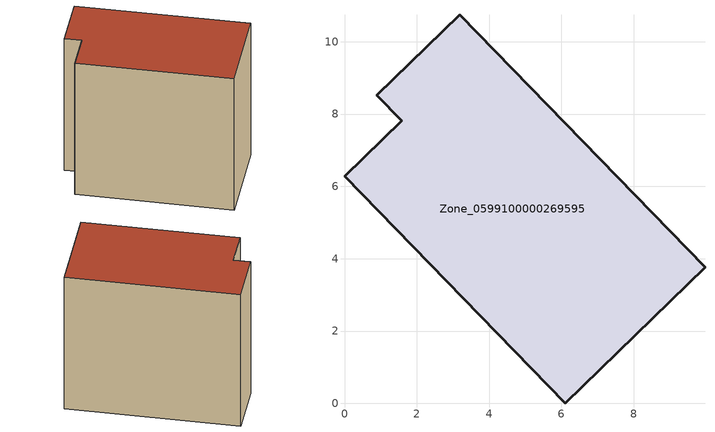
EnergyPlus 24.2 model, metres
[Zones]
Zone_0599100000269595
 floor ground (C_G): 9.97,3.77 6.11,0 0,6.28 1.58,7.82 0.89,8.52 3.18,10.75 z0
 wall outside (C_F): 6.11,0 9.97,3.77 3.18,10.75 0.89,8.52 1.58,7.82 0,6.28 6.11,0 z0:8.63
 roof outside (C_R): 0,6.28 6.11,0 9.97,3.77 3.18,10.75 0.89,8.52 1.58,7.82 z8.63
[BUILDING]
Pand.0599100000269595: North Axis=0; Terrain=City; Loads Convergence Tolerance Value=0.04; Temperature Convergence Tolerance Value=0.4; Solar Distribution=FullExterior; Maximum Number of Warmup Days=25; Minimum Number of Warmup Days=1
[Site:Location]
Rotterdam.The.Hague.AP_ZH_NLD Design_Conditions: Latitude=51.96; Longitude=4.45; Time Zone=1; Elevation=-4.5
[SITE:GROUNDTEMPERATURE:BUILDINGSURFACE]
18, 18, 18, 18, 18, 18, 18, 18, 18, 18, 18, 18
[MATERIAL] Thermal Absorptance=0.9; Solar Absorptance=0.7; Visible Absorptance=0.7
Name | Roughness | Thickness | Conductivity | Density | Specific Heat
G.TI.1975-1991 | MediumSmooth | 0.15 | 0.288461 | 540 | 1210
F.TI.1975-1991 | Rough | 0.3 | 0.230769 | 1920 | 840
R.TI.1975-1991 | MediumRough | 0.2 | 0.153846 | 1500 | 1000
[CONSTRUCTION]
C_G: G.TI.1975-1991
C_F: F.TI.1975-1991
C_R: R.TI.1975-1991
[ZONE]
Zone_0599100000269595: Type=1; Multiplier=1; Ceiling Height=Autocalculate; Volume=Autocalculate; Floor Area=autocalculate; Part of Total Floor Area=Yes
[ZONEINFILTRATION:DESIGNFLOWRATE]
Infil_Zone_0599100000269595: Zone or ZoneList or Space or SpaceList=Zone_0599100000269595; Schedule=AlwaysOn; Design Flow Rate Calculation Method=Flow/Area; Flow Rate per Floor Area=0.003; Constant Term Coefficient=1; Temperature Term Coefficient=0; Velocity Term Coefficient=0; Velocity Squared Term Coefficient=0
[HVACTEMPLATE:ZONE:IDEALLOADSAIRSYSTEM]
Zone_0599100000269595: Maximum Heating Supply Air Temperature=50; Minimum Cooling Supply Air Temperature=13; Maximum Heating Supply Air Humidity Ratio=0.0156; Minimum Cooling Supply Air Humidity Ratio=0.0077; Heating Limit=NoLimit; Cooling Limit=NoLimit; Dehumidification Control Type=ConstantSensibleHeatRatio; Cooling Sensible Heat Ratio=0.7; Dehumidification Setpoint=60; Humidification Control Type=None; Humidification Setpoint=30; Outdoor Air Method=None; Outdoor Air Flow Rate per Person=0.00944; Outdoor Air Flow Rate per Zone Floor Area=0; Outdoor Air Flow Rate per Zone=0; Demand Controlled Ventilation Type=None; Outdoor Air Economizer Type=NoEconomizer; Heat Recovery Type=None; Sensible Heat Recovery Effectiveness=0.7; Latent Heat Recovery Effectiveness=0.65
[ZONECONTROL:THERMOSTAT]
ThermostatControl_Zone_0599100000269595: Zone or ZoneList=Zone_0599100000269595; Control Type Schedule=DualSetpointControlType; Control 1=Thermostat_Zone_0599100000269595; Temperature Difference Between Cutout And Setpoint=0
[THERMOSTATSETPOINT:DUALSETPOINT]
Thermostat_Zone_0599100000269595: Heating Setpoint Temperature Schedule=HeatingSetpoint_Zone_0599100000269595; Cooling Setpoint Temperature Schedule=CoolingSetpoint_Zone_0599100000269595
[SCHEDULE:COMPACT]
HeatingSetpoint_Zone_0599100000269595: Through: 12/31, For: AllDays, Until: 24:00, 21
CoolingSetpoint_Zone_0599100000269595: Through: 12/31, For: AllDays, Until: 24:00, 24
DualSetpointControlType: Through: 12/31, For: AllDays, Until: 24:00, 4
AlwaysOn: Through: 12/31, For: AllDays, Until: 24:00, 1
